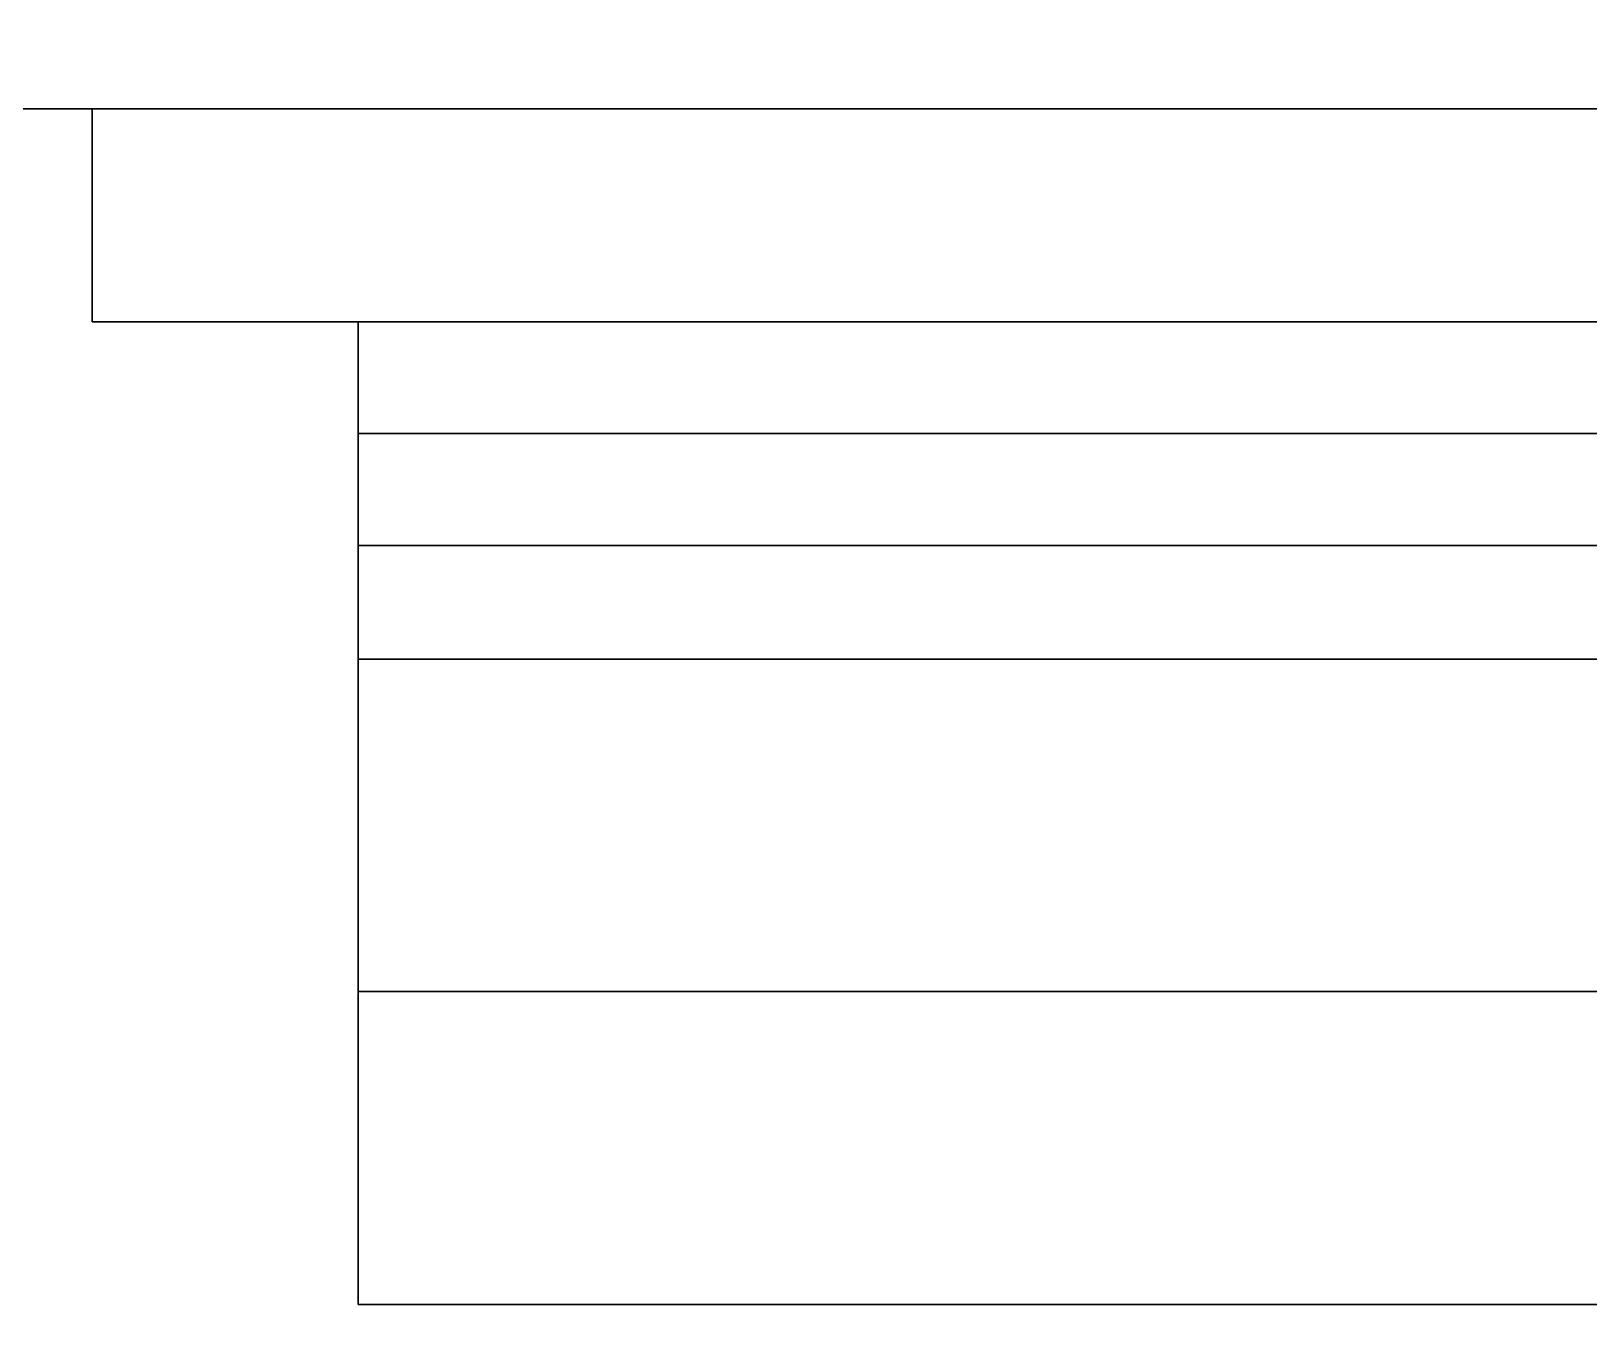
# Model space of a CAD drawing. Extents: x -1 to 1211, y -1028 to 1.
# Drawn here: x 1095.64 to 1107.35, y -690.26 to -680.51 of the extents above; entities that cross this region are included whole.
import ezdxf

# ---------------------------------------------------------------- set-up
doc = ezdxf.new("R2010")
doc.units = 0
doc.layers.add('IQ_200_3D', color=1, linetype='Continuous')
doc.layers.add('IQ_BLACK_3D', color=250, linetype='Continuous')
doc.layers.add('IQ_GREEN_3D', color=3, linetype='Continuous', transparency=0.5)

msp = doc.modelspace()

# ---------------------------------------------------------------- meshes
at = {"layer": 'IQ_200_3D'}
mesh = msp.add_polyface(dxfattribs=at)
corners = [(1199, -698, 154.796), (886, -698, 154.796), (886, -668.163, 154.796), (1199, -668.163, 154.796)]
mesh.append_faces([[corners[k] for k in face] for face in [(0, 1, 2, 3)]])
mesh = msp.add_polyface(dxfattribs=at)
corners = [(1199, -669.763, 590.994), (886, -669.763, 590.994), (886, -681.099, 590.994), (1199, -681.099, 590.994)]
mesh.append_faces([[corners[k] for k in face] for face in [(0, 1, 2, 3)]])
mesh = msp.add_polyface(dxfattribs=at)
corners = [(1199, -681.099, 590.994), (886, -681.099, 590.994), (886, -681.099, 499.796), (1199, -681.099, 499.796)]
mesh.append_faces([[corners[k] for k in face] for face in [(0, 1, 2, 3)]])
mesh = msp.add_polyface(dxfattribs=at)
corners = [(1199, -681.099, 499.796), (886, -681.099, 499.796), (886, -698, 499.796), (1199, -698, 499.796)]
mesh.append_faces([[corners[k] for k in face] for face in [(0, 1, 2, 3)]])
at = {"layer": 'IQ_BLACK_3D'}
mesh = msp.add_polyface(dxfattribs=at)
corners = [(1118.1, -681.099, 519.795), (1096.101, -681.099, 519.795), (1096.101, -681.099, 548.796), (1118.1, -681.099, 548.796)]
mesh.append_faces([[corners[k] for k in face] for face in [(0, 1, 2, 3)]])
mesh = msp.add_polyface(dxfattribs=at)
corners = [(1118.1, -682.699, 548.796), (1118.1, -681.099, 548.796), (1096.101, -681.099, 548.796), (1096.101, -682.699, 548.796)]
mesh.append_faces([[corners[k] for k in face] for face in [(0, 1, 2, 3)]])
mesh = msp.add_polyface(dxfattribs=at)
corners = [(1096.101, -682.699, 548.796), (1096.101, -681.099, 548.796), (1096.101, -681.099, 519.795), (1096.101, -682.699, 519.795)]
mesh.append_faces([[corners[k] for k in face] for face in [(0, 1, 2, 3)]])
mesh = msp.add_polyface(dxfattribs=at)
corners = [(1096.101, -682.699, 519.795), (1096.101, -681.099, 519.795), (1118.1, -681.099, 519.795), (1118.1, -682.699, 519.795)]
mesh.append_faces([[corners[k] for k in face] for face in [(0, 1, 2, 3)]])
mesh = msp.add_polyface(dxfattribs=at)
corners = [(1096.101, -682.699, 548.796), (1096.101, -682.699, 519.795), (1118.1, -682.699, 519.795), (1118.1, -682.699, 548.796)]
mesh.append_faces([[corners[k] for k in face] for face in [(0, 1, 2, 3)]])
at = {"layer": 'IQ_GREEN_3D'}
mesh = msp.add_polyface(dxfattribs=at)
corners = [(1098.101, -684.38, 534.296), (1098.101, -684.38, 546.516), (1098.101, -683.538, 546.487), (1098.101, -682.699, 546.4), (1098.101, -682.699, 522.191), (1098.101, -685.234, 522.105), (1098.101, -687.731, 522.543), (1098.101, -690.084, 523.488)]
mesh.append_faces([[corners[k] for k in face] for face in [(0, 6, 7)]], dxfattribs={"vtx0": -1})
mesh.append_faces([[corners[k] for k in face] for face in [(1, 2, 0)]], dxfattribs={"vtx1": -1})
mesh.append_faces([[corners[k] for k in face] for face in [(5, 6, 0, 4), (3, 4, 0, 2)]], dxfattribs={"vtx1": -1, "vtx2": -1})
mesh = msp.add_polyface(dxfattribs=at)
corners = [(1116.1, -682.699, 522.191), (1116.1, -685.234, 522.105), (1116.1, -687.731, 522.543), (1116.1, -690.084, 523.488), (1098.101, -690.084, 523.488), (1098.101, -687.731, 522.543), (1098.101, -685.234, 522.105), (1098.101, -682.699, 522.191)]
mesh.append_faces([[corners[k] for k in face] for face in [(4, 5, 2, 3)]], dxfattribs={"vtx1": -1})
mesh.append_faces([[corners[k] for k in face] for face in [(1, 2, 5, 6)]], dxfattribs={"vtx1": -1, "vtx3": -1})
mesh.append_faces([[corners[k] for k in face] for face in [(6, 7, 0, 1)]], dxfattribs={"vtx3": -1})
mesh = msp.add_polyface(dxfattribs=at)
corners = [(1116.1, -682.699, 522.191), (1098.101, -682.699, 522.191), (1098.101, -682.699, 546.4), (1116.1, -682.699, 546.4)]
mesh.append_faces([[corners[k] for k in face] for face in [(0, 1, 2, 3)]])
mesh = msp.add_polyface(dxfattribs=at)
corners = [(1116.1, -684.38, 546.516), (1116.1, -683.538, 546.487), (1116.1, -682.699, 546.4), (1098.101, -682.699, 546.4), (1098.101, -683.538, 546.487), (1098.101, -684.38, 546.516)]
mesh.append_faces([[corners[k] for k in face] for face in [(2, 3, 4, 1), (5, 0, 1, 4)]], dxfattribs={"vtx2": -1})
mesh = msp.add_polyface(dxfattribs=at)
corners = [(1116.1, -684.38, 534.296), (1098.101, -684.38, 534.296), (1098.101, -690.084, 523.488), (1116.1, -690.084, 523.488)]
mesh.append_faces([[corners[k] for k in face] for face in [(0, 1, 2, 3)]])
mesh = msp.add_polyface(dxfattribs=at)
corners = [(1116.1, -684.38, 546.516), (1098.101, -684.38, 546.516), (1098.101, -684.38, 534.296), (1116.1, -684.38, 534.296)]
mesh.append_faces([[corners[k] for k in face] for face in [(0, 1, 2, 3)]])

doc.saveas('drawing.dxf')
